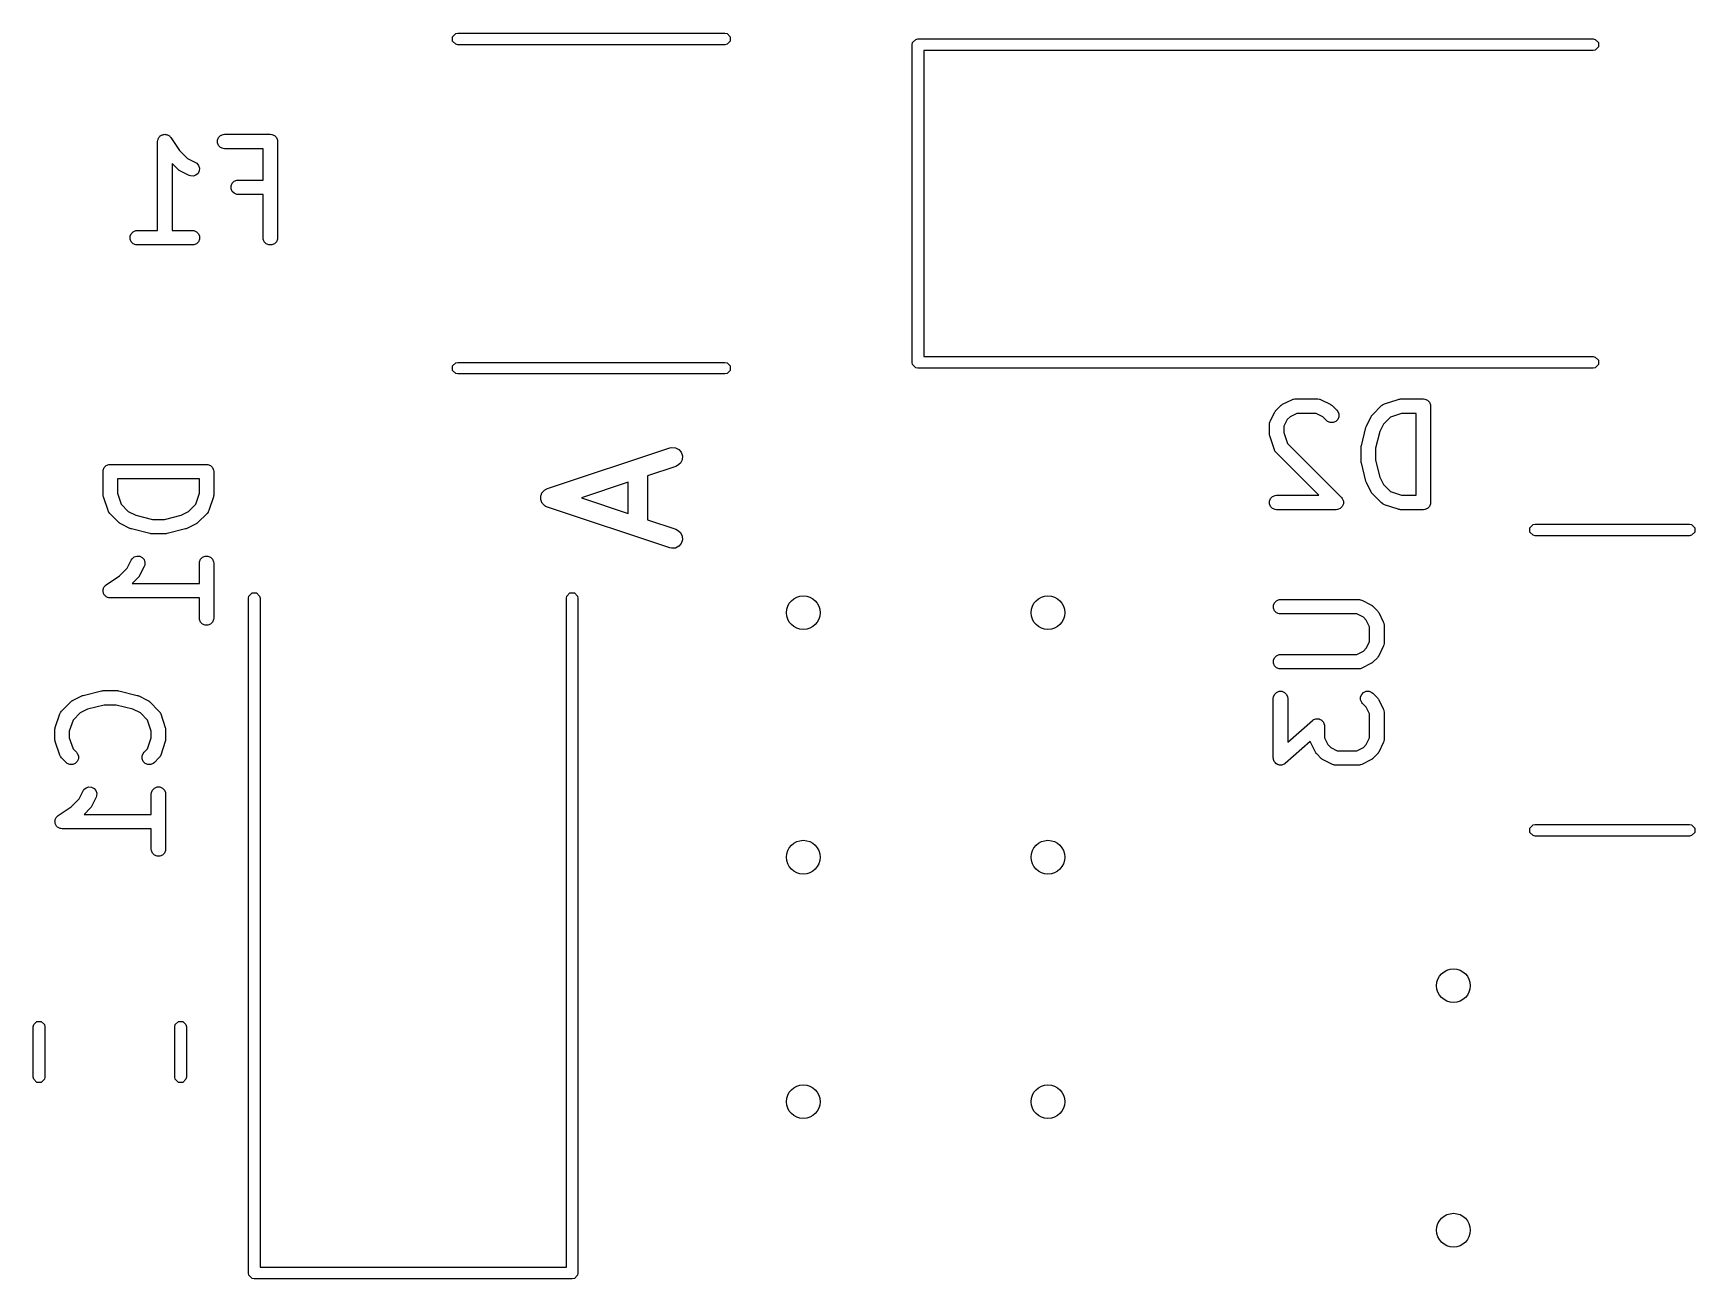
# Model space of a CAD drawing. Extents: x 0.03 to 1.98, y 0.07 to 3.6.
# Drawn here: x 0.447 to 1.126, y 3.069 to 3.578 of the extents above; entities that cross this region are included whole.
import ezdxf

# ---------------------------------------------------------------- set-up
doc = ezdxf.new("R2010")
doc.units = 0
doc.header["$MEASUREMENT"] = 0
doc.layers.add('BLACK', color=7, linetype='CONTINUOUS')

msp = doc.modelspace()

# ---------------------------------------------------------------- linework, layer by layer
at = {"layer": 'BLACK', "linetype": 'CONTINUOUS'}
for p, q in [((0.61844, 3.57689), (0.61972, 3.57817)), ((0.61844, 3.57508), (0.61844, 3.57689)), ((0.61972, 3.5738), (0.61844, 3.57508)), ((0.61972, 3.57817), (0.62062, 3.57835)), ((0.62062, 3.57362), (0.61972, 3.5738)), ((0.62062, 3.57835), (0.72977, 3.57835)), ((0.72977, 3.57362), (0.62062, 3.57362)), ((0.72977, 3.57835), (0.73068, 3.57817)), ((0.73068, 3.5738), (0.72977, 3.57362)), ((0.73068, 3.57817), (0.73196, 3.57689)), ((0.73196, 3.57508), (0.73068, 3.5738)), ((0.73196, 3.57689), (0.73196, 3.57508)), ((0.8063, 3.57362), (0.80648, 3.57453)), ((0.8063, 3.4437), (0.8063, 3.57362)), ((0.80648, 3.57453), (0.80776, 3.5758)), ((0.80776, 3.5758), (0.80866, 3.57598)), ((0.80866, 3.57598), (1.08465, 3.57598)), ((1.08465, 3.57598), (1.08555, 3.5758)), ((1.08555, 3.5758), (1.08683, 3.57453)), ((1.08683, 3.57272), (1.08555, 3.57144)), ((1.08683, 3.57453), (1.08683, 3.57272)), ((1.08465, 3.57126), (0.81102, 3.57126)), ((0.81102, 3.57126), (0.81102, 3.44606)), ((1.08555, 3.57144), (1.08465, 3.57126)), ((0.49789, 3.53407), (0.49795, 3.53464)), ((0.49789, 3.53406), (0.49789, 3.53407)), ((0.49789, 3.53407), (0.49789, 3.53407)), ((0.49789, 3.49764), (0.49789, 3.53406)), ((0.49789, 3.53406), (0.49789, 3.53406)), ((0.49795, 3.53464), (0.49806, 3.53491)), ((0.49806, 3.53491), (0.49812, 3.5352)), ((0.49812, 3.5352), (0.49828, 3.53544)), ((0.49828, 3.53544), (0.49839, 3.5357)), ((0.49839, 3.5357), (0.4986, 3.53591)), ((0.4986, 3.53591), (0.49876, 3.53615)), ((0.49876, 3.53615), (0.499, 3.53631)), ((0.499, 3.53631), (0.4992, 3.53652)), ((0.4992, 3.53652), (0.49947, 3.53663)), ((0.49947, 3.53663), (0.49972, 3.53679)), ((0.49972, 3.53679), (0.5, 3.53685)), ((0.5, 3.53685), (0.50027, 3.53696)), ((0.50027, 3.53696), (0.50056, 3.53696)), ((0.50056, 3.53696), (0.50085, 3.53701)), ((0.50085, 3.53701), (0.50113, 3.53696)), ((0.50113, 3.53696), (0.50142, 3.53696)), ((0.50142, 3.53696), (0.50169, 3.53685)), ((0.50169, 3.53685), (0.50198, 3.53679)), ((0.50198, 3.53679), (0.50222, 3.53663)), ((0.50222, 3.53663), (0.50248, 3.53652)), ((0.50248, 3.53652), (0.50269, 3.53631)), ((0.50269, 3.53631), (0.50293, 3.53615)), ((0.50293, 3.53615), (0.5033, 3.5357)), ((0.5033, 3.5357), (0.5033, 3.5357)), ((0.5033, 3.5357), (0.5033, 3.5357)), ((0.5033, 3.5357), (0.5033, 3.5357)), ((0.5033, 3.5357), (0.50689, 3.53032)), ((0.52232, 3.53464), (0.52276, 3.5357)), ((0.52232, 3.53349), (0.52232, 3.53464)), ((0.52276, 3.53242), (0.52232, 3.53349)), ((0.52276, 3.5357), (0.52358, 3.53652)), ((0.52358, 3.53161), (0.52276, 3.53242)), ((0.52358, 3.53652), (0.52464, 3.53696)), ((0.52464, 3.53117), (0.52358, 3.53161)), ((0.52464, 3.53696), (0.52522, 3.53701)), ((0.52522, 3.53701), (0.54396, 3.53701)), ((0.54396, 3.53701), (0.54454, 3.53696)), ((0.54454, 3.53696), (0.5456, 3.53652)), ((0.5456, 3.53652), (0.54642, 3.5357)), ((0.54642, 3.5357), (0.54686, 3.53464)), ((0.54686, 3.53464), (0.54692, 3.53406)), ((0.54692, 3.53406), (0.54692, 3.49469)), ((0.50625, 3.5226), (0.5038, 3.52506)), ((0.5038, 3.52506), (0.5038, 3.49764)), ((0.50689, 3.53032), (0.51009, 3.52712)), ((0.51009, 3.52712), (0.51341, 3.52545)), ((0.51341, 3.52545), (0.5139, 3.52515)), ((0.5139, 3.52515), (0.51466, 3.52428)), ((0.52522, 3.53111), (0.52464, 3.53117)), ((0.54101, 3.53111), (0.52522, 3.53111)), ((0.54101, 3.51827), (0.54101, 3.53111)), ((0.50648, 3.52241), (0.50625, 3.5226)), ((0.50653, 3.52236), (0.50648, 3.52241)), ((0.50662, 3.5223), (0.50653, 3.52236)), ((0.5067, 3.52223), (0.50662, 3.5223)), ((0.50677, 3.5222), (0.5067, 3.52223)), ((0.50702, 3.52205), (0.50677, 3.5222)), ((0.51077, 3.52017), (0.50702, 3.52205)), ((0.51131, 3.51997), (0.51077, 3.52017)), ((0.51246, 3.51988), (0.51131, 3.51997)), ((0.51355, 3.52025), (0.51246, 3.51988)), ((0.51442, 3.521), (0.51355, 3.52025)), ((0.51494, 3.52203), (0.51442, 3.521)), ((0.51466, 3.52428), (0.51502, 3.52318)), ((0.51502, 3.52318), (0.51494, 3.52203)), ((0.5292, 3.51777), (0.53026, 3.51821)), ((0.53026, 3.51821), (0.53084, 3.51827)), ((0.53084, 3.51827), (0.54101, 3.51827)), ((0.52794, 3.51589), (0.52838, 3.51696)), ((0.52794, 3.51474), (0.52794, 3.51589)), ((0.52838, 3.51367), (0.52794, 3.51474)), ((0.52838, 3.51696), (0.5292, 3.51777)), ((0.5292, 3.51286), (0.52838, 3.51367)), ((0.53026, 3.51242), (0.5292, 3.51286)), ((0.53084, 3.51236), (0.53026, 3.51242)), ((0.54101, 3.51236), (0.53084, 3.51236)), ((0.54101, 3.49469), (0.54101, 3.51236)), ((0.48902, 3.49759), (0.4896, 3.49764)), ((0.4896, 3.49764), (0.49789, 3.49764)), ((0.5038, 3.49764), (0.51209, 3.49764)), ((0.51209, 3.49764), (0.51267, 3.49759)), ((0.4867, 3.49527), (0.48714, 3.49633)), ((0.4867, 3.49412), (0.4867, 3.49527)), ((0.48714, 3.49305), (0.4867, 3.49412)), ((0.48714, 3.49633), (0.48795, 3.49715)), ((0.48795, 3.49224), (0.48714, 3.49305)), ((0.48795, 3.49715), (0.48902, 3.49759)), ((0.48902, 3.4918), (0.48795, 3.49224)), ((0.4896, 3.49174), (0.48902, 3.4918)), ((0.51209, 3.49174), (0.4896, 3.49174)), ((0.51267, 3.4918), (0.51209, 3.49174)), ((0.51267, 3.49759), (0.51373, 3.49715)), ((0.51373, 3.49224), (0.51267, 3.4918)), ((0.51373, 3.49715), (0.51455, 3.49633)), ((0.51455, 3.49305), (0.51373, 3.49224)), ((0.51455, 3.49633), (0.51499, 3.49527)), ((0.51499, 3.49412), (0.51455, 3.49305)), ((0.51499, 3.49527), (0.51499, 3.49412)), ((0.54107, 3.49412), (0.54101, 3.49469)), ((0.54151, 3.49305), (0.54107, 3.49412)), ((0.54232, 3.49224), (0.54151, 3.49305)), ((0.54339, 3.4918), (0.54232, 3.49224)), ((0.54454, 3.4918), (0.54339, 3.4918)), ((0.5456, 3.49224), (0.54454, 3.4918)), ((0.54642, 3.49305), (0.5456, 3.49224)), ((0.54686, 3.49412), (0.54642, 3.49305)), ((0.54692, 3.49469), (0.54686, 3.49412)), ((0.61844, 3.44224), (0.61972, 3.44352)), ((0.61972, 3.44352), (0.62062, 3.4437)), ((0.62062, 3.4437), (0.72977, 3.4437)), ((0.72977, 3.4437), (0.73068, 3.44352)), ((0.73068, 3.44352), (0.73196, 3.44224)), ((0.80648, 3.4428), (0.8063, 3.4437)), ((0.81102, 3.44606), (1.08465, 3.44606)), ((1.08465, 3.44606), (1.08555, 3.44588)), ((1.08555, 3.44588), (1.08683, 3.4446)), ((1.08683, 3.4446), (1.08683, 3.4428)), ((0.61844, 3.44043), (0.61844, 3.44224)), ((0.61972, 3.43916), (0.61844, 3.44043)), ((0.62062, 3.43898), (0.61972, 3.43916)), ((0.72977, 3.43898), (0.62062, 3.43898)), ((0.73068, 3.43916), (0.72977, 3.43898)), ((0.73196, 3.44043), (0.73068, 3.43916)), ((0.73196, 3.44224), (0.73196, 3.44043)), ((0.80776, 3.44152), (0.80648, 3.4428)), ((0.80866, 3.44134), (0.80776, 3.44152)), ((1.08465, 3.44134), (0.80866, 3.44134)), ((1.08555, 3.44152), (1.08465, 3.44134)), ((1.08683, 3.4428), (1.08555, 3.44152)), ((0.95265, 3.41962), (0.95452, 3.42337)), ((0.95452, 3.42337), (0.95468, 3.42361)), ((0.95468, 3.42361), (0.95471, 3.42369)), ((0.95471, 3.42369), (0.95477, 3.42377)), ((0.95477, 3.42377), (0.95483, 3.42386)), ((0.95483, 3.42386), (0.95489, 3.42391)), ((0.95489, 3.42391), (0.95507, 3.42413)), ((0.95507, 3.42413), (0.95695, 3.42601)), ((0.95695, 3.42601), (0.95717, 3.42619)), ((0.95717, 3.42619), (0.95723, 3.42625)), ((0.95723, 3.42625), (0.95731, 3.42631)), ((0.95731, 3.42631), (0.9574, 3.42637)), ((0.9574, 3.42637), (0.95747, 3.4264)), ((0.95747, 3.4264), (0.95772, 3.42656)), ((0.95772, 3.42656), (0.96147, 3.42844)), ((0.96147, 3.42844), (0.96201, 3.42864)), ((0.96201, 3.42864), (0.96211, 3.42865)), ((0.96211, 3.42865), (0.96221, 3.42869)), ((0.96221, 3.42869), (0.96279, 3.42875)), ((0.96279, 3.42875), (0.97216, 3.42875)), ((0.97216, 3.42875), (0.97274, 3.42869)), ((0.97274, 3.42869), (0.97283, 3.42865)), ((0.97283, 3.42865), (0.97294, 3.42864)), ((0.97294, 3.42864), (0.97348, 3.42844)), ((0.97348, 3.42844), (0.97723, 3.42656)), ((0.97723, 3.42656), (0.97748, 3.4264)), ((0.97748, 3.4264), (0.97755, 3.42637)), ((0.97755, 3.42637), (0.97763, 3.42631)), ((0.97763, 3.42631), (0.97772, 3.42625)), ((0.97772, 3.42625), (0.97777, 3.42619)), ((0.97777, 3.42619), (0.978, 3.42601)), ((0.978, 3.42601), (0.97987, 3.42413)), ((0.97987, 3.42413), (0.98024, 3.42369)), ((0.98024, 3.42369), (0.98068, 3.42262)), ((0.99444, 3.42226), (0.99819, 3.42601)), ((0.99819, 3.42601), (0.99864, 3.42637)), ((0.99864, 3.42637), (0.99874, 3.42642)), ((0.99874, 3.42642), (0.99882, 3.42649)), ((0.99882, 3.42649), (0.99935, 3.42672)), ((0.99935, 3.42672), (1.00497, 3.4286)), ((1.00497, 3.4286), (1.00526, 3.42866)), ((1.00526, 3.42866), (1.00533, 3.42869)), ((1.00533, 3.42869), (1.00543, 3.4287)), ((1.00543, 3.4287), (1.00554, 3.42872)), ((1.00554, 3.42872), (1.00561, 3.42872)), ((1.00561, 3.42872), (1.00591, 3.42875)), ((1.00591, 3.42875), (1.01528, 3.42875)), ((1.01528, 3.42875), (1.01586, 3.42869)), ((1.01586, 3.42869), (1.01692, 3.42825)), ((1.01692, 3.42825), (1.01773, 3.42744)), ((1.01773, 3.42744), (1.01818, 3.42637)), ((1.01818, 3.42637), (1.01823, 3.42579)), ((1.01823, 3.42579), (1.01823, 3.38642)), ((0.95233, 3.4183), (0.95239, 3.41887)), ((0.95233, 3.41455), (0.95233, 3.4183)), ((0.95239, 3.41887), (0.95243, 3.41897)), ((0.95243, 3.41897), (0.95244, 3.41908)), ((0.95244, 3.41908), (0.95265, 3.41962)), ((0.95959, 3.4203), (0.95824, 3.4176)), ((0.95824, 3.4176), (0.95824, 3.41503)), ((0.96079, 3.42149), (0.95959, 3.4203)), ((0.96348, 3.42284), (0.96079, 3.42149)), ((0.97146, 3.42284), (0.96348, 3.42284)), ((0.97416, 3.42149), (0.97146, 3.42284)), ((0.9757, 3.41996), (0.97416, 3.42149)), ((0.97614, 3.41959), (0.9757, 3.41996)), ((0.97721, 3.41915), (0.97614, 3.41959)), ((0.97836, 3.41915), (0.97721, 3.41915)), ((0.97942, 3.41959), (0.97836, 3.41915)), ((0.98024, 3.4204), (0.97942, 3.41959)), ((0.98068, 3.42147), (0.98024, 3.4204)), ((0.98068, 3.42262), (0.98068, 3.42147)), ((0.98992, 3.40964), (0.99179, 3.41714)), ((0.99179, 3.41714), (0.99181, 3.41718)), ((0.99181, 3.4172), (0.9919, 3.41744)), ((0.99181, 3.41718), (0.99181, 3.4172)), ((0.9919, 3.41744), (0.99199, 3.41768)), ((0.99199, 3.41768), (0.992, 3.4177)), ((0.992, 3.4177), (0.99202, 3.41774)), ((0.99202, 3.41774), (0.99389, 3.42149)), ((0.99389, 3.42149), (0.99405, 3.42174)), ((0.99405, 3.42174), (0.99408, 3.42181)), ((0.99408, 3.42181), (0.99414, 3.42189)), ((0.99414, 3.42189), (0.9942, 3.42198)), ((0.9942, 3.42198), (0.99426, 3.42203)), ((0.99426, 3.42203), (0.99444, 3.42226)), ((0.99896, 3.41842), (0.99744, 3.41539)), ((1.00188, 3.42134), (0.99896, 3.41842)), ((1.00638, 3.42284), (1.00188, 3.42134)), ((1.01233, 3.42284), (1.00638, 3.42284)), ((1.01233, 3.38938), (1.01233, 3.42284)), ((0.95236, 3.41425), (0.95233, 3.41455)), ((0.95236, 3.41418), (0.95236, 3.41425)), ((0.95238, 3.41407), (0.95236, 3.41418)), ((0.95239, 3.41397), (0.95238, 3.41407)), ((0.95242, 3.4139), (0.95239, 3.41397)), ((0.95249, 3.41361), (0.95242, 3.4139)), ((0.95436, 3.40799), (0.95249, 3.41361)), ((0.95824, 3.41503), (0.95974, 3.41052)), ((0.95974, 3.41052), (0.98175, 3.38851)), ((0.98986, 3.40928), (0.98989, 3.4095)), ((0.98989, 3.4095), (0.9899, 3.40954)), ((0.9899, 3.40954), (0.98992, 3.40964)), ((0.99744, 3.41539), (0.99573, 3.40856)), ((0.6572, 3.3921), (0.7072, 3.40877)), ((0.7072, 3.40877), (0.70796, 3.40894)), ((0.70796, 3.40894), (0.70952, 3.40883)), ((0.70952, 3.40883), (0.71092, 3.40813)), ((0.71092, 3.40813), (0.71194, 3.40696)), ((0.71232, 3.40392), (0.71162, 3.40252)), ((0.71194, 3.40696), (0.71243, 3.40548)), ((0.71243, 3.40548), (0.71232, 3.40392)), ((0.9546, 3.40746), (0.95436, 3.40799)), ((0.95467, 3.40738), (0.9546, 3.40746)), ((0.95471, 3.40728), (0.95467, 3.40738)), ((0.95507, 3.40683), (0.95471, 3.40728)), ((0.97253, 3.38938), (0.95507, 3.40683)), ((0.98983, 3.40907), (0.98986, 3.40928)), ((0.98984, 3.40902), (0.98983, 3.40907)), ((0.98983, 3.40892), (0.98984, 3.40902)), ((0.98983, 3.4033), (0.98983, 3.40892)), ((0.98984, 3.4032), (0.98983, 3.4033)), ((0.98983, 3.40315), (0.98984, 3.4032)), ((0.98986, 3.40294), (0.98983, 3.40315)), ((0.98989, 3.40272), (0.98986, 3.40294)), ((0.9899, 3.40268), (0.98989, 3.40272)), ((0.98992, 3.40258), (0.9899, 3.40268)), ((0.99179, 3.39508), (0.98992, 3.40258)), ((0.99573, 3.40856), (0.99573, 3.40366)), ((0.99573, 3.40366), (0.99744, 3.39683)), ((0.47558, 3.39906), (0.47564, 3.39963)), ((0.47558, 3.38969), (0.47558, 3.39906)), ((0.47564, 3.39963), (0.47608, 3.4007)), ((0.47608, 3.4007), (0.4769, 3.40151)), ((0.4769, 3.40151), (0.47796, 3.40195)), ((0.47796, 3.40195), (0.47854, 3.40201)), ((0.47854, 3.40201), (0.51791, 3.40201)), ((0.51495, 3.39611), (0.48149, 3.39611)), ((0.48149, 3.39611), (0.48149, 3.39016)), ((0.51495, 3.39016), (0.51495, 3.39611)), ((0.51791, 3.40201), (0.51848, 3.40195)), ((0.51848, 3.40195), (0.51955, 3.40151)), ((0.51955, 3.40151), (0.52036, 3.4007)), ((0.52036, 3.4007), (0.5208, 3.39963)), ((0.5208, 3.39963), (0.52086, 3.39906)), ((0.52086, 3.39906), (0.52086, 3.38969)), ((0.70973, 3.40118), (0.69818, 3.39733)), ((0.69818, 3.39733), (0.69818, 3.37929)), ((0.71045, 3.4015), (0.70973, 3.40118)), ((0.71162, 3.40252), (0.71045, 3.4015)), ((0.99744, 3.39683), (0.99896, 3.3938)), ((0.47561, 3.38939), (0.47558, 3.38969)), ((0.47561, 3.38932), (0.47561, 3.38939)), ((0.47563, 3.38921), (0.47561, 3.38932)), ((0.47564, 3.38911), (0.47563, 3.38921)), ((0.47567, 3.38904), (0.47564, 3.38911)), ((0.47573, 3.38875), (0.47567, 3.38904)), ((0.48149, 3.39016), (0.48299, 3.38566)), ((0.51345, 3.38566), (0.51495, 3.39016)), ((0.52077, 3.38904), (0.52071, 3.38875)), ((0.5208, 3.38911), (0.52077, 3.38904)), ((0.52081, 3.38921), (0.5208, 3.38911)), ((0.52084, 3.38932), (0.52081, 3.38921)), ((0.52086, 3.38969), (0.52083, 3.38939)), ((0.52083, 3.38939), (0.52084, 3.38932)), ((0.6545, 3.38881), (0.65459, 3.38908)), ((0.65459, 3.38908), (0.65461, 3.38936)), ((0.65461, 3.38936), (0.65483, 3.38981)), ((0.65483, 3.38981), (0.65499, 3.39029)), ((0.65499, 3.39029), (0.65518, 3.39051)), ((0.65518, 3.39051), (0.6553, 3.39076)), ((0.6553, 3.39076), (0.65568, 3.39109)), ((0.65568, 3.39109), (0.65601, 3.39147)), ((0.65601, 3.39147), (0.65627, 3.3916)), ((0.65627, 3.3916), (0.65648, 3.39178)), ((0.65648, 3.39178), (0.6572, 3.3921)), ((0.69018, 3.39466), (0.67111, 3.38831)), ((0.69018, 3.38195), (0.69018, 3.39466)), ((0.95365, 3.38888), (0.95471, 3.38932)), ((0.95471, 3.38932), (0.95529, 3.38938)), ((0.95529, 3.38938), (0.97253, 3.38938)), ((0.99181, 3.39504), (0.99179, 3.39508)), ((0.99181, 3.39502), (0.99181, 3.39504)), ((0.9919, 3.39478), (0.99181, 3.39502)), ((0.99199, 3.39454), (0.9919, 3.39478)), ((0.992, 3.39452), (0.99199, 3.39454)), ((0.99202, 3.39448), (0.992, 3.39452)), ((0.99389, 3.39073), (0.99202, 3.39448)), ((0.99405, 3.39048), (0.99389, 3.39073)), ((0.99408, 3.39041), (0.99405, 3.39048)), ((0.99414, 3.39033), (0.99408, 3.39041)), ((0.9942, 3.39024), (0.99414, 3.39033)), ((0.99426, 3.39019), (0.9942, 3.39024)), ((0.99444, 3.38996), (0.99426, 3.39019)), ((0.99819, 3.38621), (0.99444, 3.38996)), ((0.99896, 3.3938), (1.00188, 3.39088)), ((1.00188, 3.39088), (1.00638, 3.38938)), ((1.00638, 3.38938), (1.01233, 3.38938)), ((0.47761, 3.38313), (0.47573, 3.38875)), ((0.47785, 3.3826), (0.47761, 3.38313)), ((0.47792, 3.38252), (0.47785, 3.3826)), ((0.47796, 3.38242), (0.47792, 3.38252)), ((0.47832, 3.38197), (0.47796, 3.38242)), ((0.48299, 3.38566), (0.48591, 3.38274)), ((0.48591, 3.38274), (0.48894, 3.38122)), ((0.5075, 3.38122), (0.51053, 3.38274)), ((0.51053, 3.38274), (0.51345, 3.38566)), ((0.51849, 3.38242), (0.51812, 3.38197)), ((0.51853, 3.38252), (0.51849, 3.38242)), ((0.5186, 3.3826), (0.51853, 3.38252)), ((0.51883, 3.38313), (0.5186, 3.3826)), ((0.52071, 3.38875), (0.51883, 3.38313)), ((0.65453, 3.38831), (0.6545, 3.38881)), ((0.6545, 3.38781), (0.65453, 3.38831)), ((0.65459, 3.38754), (0.6545, 3.38781)), ((0.65461, 3.38725), (0.65459, 3.38754)), ((0.65483, 3.3868), (0.65461, 3.38725)), ((0.65499, 3.38633), (0.65483, 3.3868)), ((0.65518, 3.38611), (0.65499, 3.38633)), ((0.6553, 3.38586), (0.65518, 3.38611)), ((0.65568, 3.38553), (0.6553, 3.38586)), ((0.65601, 3.38515), (0.65568, 3.38553)), ((0.65627, 3.38502), (0.65601, 3.38515)), ((0.65648, 3.38483), (0.65627, 3.38502)), ((0.6572, 3.38451), (0.65648, 3.38483)), ((0.7072, 3.36785), (0.6572, 3.38451)), ((0.67111, 3.38831), (0.69018, 3.38195)), ((0.95239, 3.387), (0.95283, 3.38806)), ((0.95239, 3.38585), (0.95239, 3.387)), ((0.95283, 3.38478), (0.95239, 3.38585)), ((0.95283, 3.38806), (0.95365, 3.38888)), ((0.95365, 3.38397), (0.95283, 3.38478)), ((0.95471, 3.38353), (0.95365, 3.38397)), ((0.95529, 3.38347), (0.95471, 3.38353)), ((0.97966, 3.38347), (0.95529, 3.38347)), ((0.98023, 3.38353), (0.97966, 3.38347)), ((0.98055, 3.38366), (0.98023, 3.38353)), ((0.9813, 3.38397), (0.98055, 3.38366)), ((0.98211, 3.38478), (0.9813, 3.38397)), ((0.98175, 3.38851), (0.98211, 3.38806)), ((0.98211, 3.38806), (0.98255, 3.387)), ((0.98255, 3.38585), (0.98211, 3.38478)), ((0.98255, 3.387), (0.98255, 3.38585)), ((0.99864, 3.38584), (0.99819, 3.38621)), ((0.99874, 3.3858), (0.99864, 3.38584)), ((0.99882, 3.38573), (0.99874, 3.3858)), ((0.99935, 3.3855), (0.99882, 3.38573)), ((1.00497, 3.38362), (0.99935, 3.3855)), ((1.00526, 3.38356), (1.00497, 3.38362)), ((1.00533, 3.38353), (1.00526, 3.38356)), ((1.00543, 3.38352), (1.00533, 3.38353)), ((1.00554, 3.38349), (1.00543, 3.38352)), ((1.00561, 3.3835), (1.00554, 3.38349)), ((1.00591, 3.38347), (1.00561, 3.3835)), ((1.01528, 3.38347), (1.00591, 3.38347)), ((1.01586, 3.38353), (1.01528, 3.38347)), ((1.01692, 3.38397), (1.01586, 3.38353)), ((1.01773, 3.38478), (1.01692, 3.38397)), ((1.01818, 3.38585), (1.01773, 3.38478)), ((1.01823, 3.38642), (1.01818, 3.38585)), ((0.48207, 3.37822), (0.47832, 3.38197)), ((0.4823, 3.37804), (0.48207, 3.37822)), ((0.48235, 3.37798), (0.4823, 3.37804)), ((0.48244, 3.37792), (0.48235, 3.37798)), ((0.48252, 3.37786), (0.48244, 3.37792)), ((0.48259, 3.37783), (0.48252, 3.37786)), ((0.48284, 3.37767), (0.48259, 3.37783)), ((0.48659, 3.3758), (0.48284, 3.37767)), ((0.48663, 3.37578), (0.48659, 3.3758)), ((0.48665, 3.37577), (0.48663, 3.37578)), ((0.48689, 3.37568), (0.48665, 3.37577)), ((0.48713, 3.37559), (0.48689, 3.37568)), ((0.48715, 3.37559), (0.48713, 3.37559)), ((0.48719, 3.37557), (0.48715, 3.37559)), ((0.49469, 3.3737), (0.48719, 3.37557)), ((0.48894, 3.38122), (0.49577, 3.37951)), ((0.49577, 3.37951), (0.50067, 3.37951)), ((0.50067, 3.37951), (0.5075, 3.38122)), ((0.50925, 3.37557), (0.50175, 3.3737)), ((0.50929, 3.37559), (0.50925, 3.37557)), ((0.50931, 3.37559), (0.50929, 3.37559)), ((0.50955, 3.37568), (0.50931, 3.37559)), ((0.50979, 3.37577), (0.50955, 3.37568)), ((0.50981, 3.37578), (0.50979, 3.37577)), ((0.50985, 3.3758), (0.50981, 3.37578)), ((0.5136, 3.37767), (0.50985, 3.3758)), ((0.51385, 3.37783), (0.5136, 3.37767)), ((0.51392, 3.37786), (0.51385, 3.37783)), ((0.514, 3.37792), (0.51392, 3.37786)), ((0.51409, 3.37798), (0.514, 3.37792)), ((0.51414, 3.37804), (0.51409, 3.37798)), ((0.51437, 3.37822), (0.51414, 3.37804)), ((0.51812, 3.38197), (0.51437, 3.37822)), ((0.69818, 3.37929), (0.70973, 3.37544)), ((0.70973, 3.37544), (0.71045, 3.37512)), ((1.05884, 3.3761), (1.06012, 3.37738)), ((1.05884, 3.37429), (1.05884, 3.3761)), ((1.06012, 3.37738), (1.06102, 3.37756)), ((1.06102, 3.37756), (1.09252, 3.37756)), ((1.09252, 3.37756), (1.12402, 3.37756)), ((1.12402, 3.37756), (1.12492, 3.37738)), ((1.12492, 3.37738), (1.1262, 3.3761)), ((1.1262, 3.3761), (1.1262, 3.37429)), ((0.49479, 3.37368), (0.49469, 3.3737)), ((0.49483, 3.37367), (0.49479, 3.37368)), ((0.49505, 3.37364), (0.49483, 3.37367)), ((0.49527, 3.37361), (0.49505, 3.37364)), ((0.49531, 3.37362), (0.49527, 3.37361)), ((0.49541, 3.37361), (0.49531, 3.37362)), ((0.50103, 3.37361), (0.49541, 3.37361)), ((0.50113, 3.37362), (0.50103, 3.37361)), ((0.50118, 3.37361), (0.50113, 3.37362)), ((0.50139, 3.37364), (0.50118, 3.37361)), ((0.50161, 3.37367), (0.50139, 3.37364)), ((0.50165, 3.37368), (0.50161, 3.37367)), ((0.50175, 3.3737), (0.50165, 3.37368)), ((0.71045, 3.37512), (0.71162, 3.37409)), ((0.71194, 3.36966), (0.71092, 3.36848)), ((0.71162, 3.37409), (0.71232, 3.3727)), ((0.71243, 3.37114), (0.71194, 3.36966)), ((0.71232, 3.3727), (0.71243, 3.37114)), ((1.06012, 3.37301), (1.05884, 3.37429)), ((1.06102, 3.37283), (1.06012, 3.37301)), ((1.09252, 3.37283), (1.06102, 3.37283)), ((1.12402, 3.37283), (1.09252, 3.37283)), ((1.12492, 3.37301), (1.12402, 3.37283)), ((1.1262, 3.37429), (1.12492, 3.37301)), ((0.48548, 3.35956), (0.48714, 3.36288)), ((0.48714, 3.36288), (0.48745, 3.36337)), ((0.48745, 3.36337), (0.48832, 3.36413)), ((0.48832, 3.36413), (0.48942, 3.36449)), ((0.48942, 3.36449), (0.49056, 3.36441)), ((0.49056, 3.36441), (0.4916, 3.3639)), ((0.4916, 3.3639), (0.49235, 3.36303)), ((0.49235, 3.36303), (0.49271, 3.36193)), ((0.49271, 3.36193), (0.49263, 3.36078)), ((0.51495, 3.36156), (0.51501, 3.36214)), ((0.51501, 3.36214), (0.51545, 3.3632)), ((0.51545, 3.3632), (0.51627, 3.36402)), ((0.51627, 3.36402), (0.51733, 3.36446)), ((0.51733, 3.36446), (0.51848, 3.36446)), ((0.51848, 3.36446), (0.51955, 3.36402)), ((0.51955, 3.36402), (0.52036, 3.3632)), ((0.52036, 3.3632), (0.5208, 3.36214)), ((0.5208, 3.36214), (0.52086, 3.36156)), ((0.70796, 3.36767), (0.7072, 3.36785)), ((0.70952, 3.36778), (0.70796, 3.36767)), ((0.71092, 3.36848), (0.70952, 3.36778)), ((0.4769, 3.35277), (0.48228, 3.35636)), ((0.48228, 3.35636), (0.48548, 3.35956)), ((0.49, 3.35573), (0.48754, 3.35327)), ((0.49018, 3.35595), (0.49, 3.35573)), ((0.49024, 3.356), (0.49018, 3.35595)), ((0.4903, 3.35609), (0.49024, 3.356)), ((0.49037, 3.35617), (0.4903, 3.35609)), ((0.4904, 3.35625), (0.49037, 3.35617)), ((0.49055, 3.35649), (0.4904, 3.35625)), ((0.49243, 3.36024), (0.49055, 3.35649)), ((0.49263, 3.36078), (0.49243, 3.36024)), ((0.51495, 3.35327), (0.51495, 3.36156)), ((0.52086, 3.36156), (0.52086, 3.33907)), ((0.47558, 3.35032), (0.47564, 3.3506)), ((0.47564, 3.35003), (0.47558, 3.35032)), ((0.47564, 3.35089), (0.47575, 3.35116)), ((0.47564, 3.3506), (0.47564, 3.35089)), ((0.47564, 3.34974), (0.47564, 3.35003)), ((0.47575, 3.34947), (0.47564, 3.34974)), ((0.47575, 3.35116), (0.47581, 3.35145)), ((0.47581, 3.34919), (0.47575, 3.34947)), ((0.47581, 3.35145), (0.47597, 3.35169)), ((0.47597, 3.34894), (0.47581, 3.34919)), ((0.47597, 3.35169), (0.47608, 3.35196)), ((0.47608, 3.34867), (0.47597, 3.34894)), ((0.47608, 3.35196), (0.47629, 3.35216)), ((0.47629, 3.34847), (0.47608, 3.34867)), ((0.47629, 3.35216), (0.47645, 3.35241)), ((0.47645, 3.34823), (0.47629, 3.34847)), ((0.47645, 3.35241), (0.47689, 3.35277)), ((0.47669, 3.34807), (0.47645, 3.34823)), ((0.47689, 3.35277), (0.4769, 3.35277)), ((0.4769, 3.35277), (0.4769, 3.35277)), ((0.4769, 3.35277), (0.4769, 3.35277)), ((0.48754, 3.35327), (0.51495, 3.35327)), ((0.53522, 3.34815), (0.5365, 3.34943)), ((0.5365, 3.34943), (0.53831, 3.34943)), ((0.53831, 3.34943), (0.53958, 3.34815)), ((0.66514, 3.34815), (0.66642, 3.34943)), ((0.66642, 3.34943), (0.66823, 3.34943)), ((0.66823, 3.34943), (0.66951, 3.34815)), ((0.4769, 3.34786), (0.47669, 3.34807)), ((0.47716, 3.34775), (0.4769, 3.34786)), ((0.4774, 3.34759), (0.47716, 3.34775)), ((0.47769, 3.34753), (0.4774, 3.34759)), ((0.47796, 3.34742), (0.47769, 3.34753)), ((0.47853, 3.34736), (0.47796, 3.34742)), ((0.47854, 3.34736), (0.47853, 3.34736)), ((0.47853, 3.34736), (0.47853, 3.34736)), ((0.47853, 3.34736), (0.47853, 3.34736)), ((0.51495, 3.34736), (0.47854, 3.34736)), ((0.51495, 3.33907), (0.51495, 3.34736)), ((0.53504, 3.34724), (0.53522, 3.34815)), ((0.53504, 3.07126), (0.53504, 3.34724)), ((0.53958, 3.34815), (0.53976, 3.34724)), ((0.53976, 3.34724), (0.53976, 3.07362)), ((0.66496, 3.34724), (0.66514, 3.34815)), ((0.66496, 3.07362), (0.66496, 3.34724)), ((0.66951, 3.34815), (0.66969, 3.34724)), ((0.66969, 3.34724), (0.66969, 3.07126)), ((0.95399, 3.34435), (0.95443, 3.34542)), ((0.95399, 3.3432), (0.95399, 3.34435)), ((0.95443, 3.34214), (0.95399, 3.3432)), ((0.95443, 3.34542), (0.95524, 3.34623)), ((0.95524, 3.34132), (0.95443, 3.34214)), ((0.95524, 3.34623), (0.95631, 3.34667)), ((0.95631, 3.34667), (0.95688, 3.34673)), ((0.95688, 3.34673), (0.98875, 3.34673)), ((0.98875, 3.34673), (0.98933, 3.34667)), ((0.98933, 3.34667), (0.98943, 3.34663)), ((0.98943, 3.34663), (0.98953, 3.34662)), ((0.98953, 3.34662), (0.99007, 3.34642)), ((0.99007, 3.34642), (0.99382, 3.34454)), ((0.99382, 3.34454), (0.99407, 3.34439)), ((0.99407, 3.34439), (0.99414, 3.34436)), ((0.99414, 3.34436), (0.99422, 3.34429)), ((0.99422, 3.34429), (0.99431, 3.34423)), ((0.99431, 3.34423), (0.99436, 3.34417)), ((0.99436, 3.34417), (0.99459, 3.34399)), ((0.99459, 3.34399), (0.99647, 3.34211)), ((0.99647, 3.34211), (0.99665, 3.34189)), ((0.99665, 3.34189), (0.99671, 3.34184)), ((0.99671, 3.34184), (0.99677, 3.34175)), ((0.99677, 3.34175), (0.99683, 3.34167)), ((0.99683, 3.34167), (0.99686, 3.34159)), ((0.99686, 3.34159), (0.99702, 3.34135)), ((0.51501, 3.33849), (0.51495, 3.33907)), ((0.51545, 3.33743), (0.51501, 3.33849)), ((0.51627, 3.33661), (0.51545, 3.33743)), ((0.51733, 3.33617), (0.51627, 3.33661)), ((0.51848, 3.33617), (0.51733, 3.33617)), ((0.51955, 3.33661), (0.51848, 3.33617)), ((0.52036, 3.33743), (0.51955, 3.33661)), ((0.5208, 3.33849), (0.52036, 3.33743)), ((0.52086, 3.33907), (0.5208, 3.33849)), ((0.95631, 3.34088), (0.95524, 3.34132)), ((0.95688, 3.34082), (0.95631, 3.34088)), ((0.98806, 3.34082), (0.95688, 3.34082)), ((0.99075, 3.33947), (0.98806, 3.34082)), ((0.99195, 3.33828), (0.99075, 3.33947)), ((0.9933, 3.33558), (0.99195, 3.33828)), ((0.9933, 3.32947), (0.9933, 3.33558)), ((0.99702, 3.34135), (0.99889, 3.3376)), ((0.99889, 3.3376), (0.9991, 3.33706)), ((0.9991, 3.33706), (0.99911, 3.33695)), ((0.99911, 3.33695), (0.99915, 3.33685)), ((0.99915, 3.33685), (0.99921, 3.33628)), ((0.99921, 3.33628), (0.99921, 3.32878)), ((0.99195, 3.32678), (0.9933, 3.32947)), ((0.9991, 3.328), (0.99889, 3.32746)), ((0.99911, 3.3281), (0.9991, 3.328)), ((0.99915, 3.3282), (0.99911, 3.3281)), ((0.99921, 3.32878), (0.99915, 3.3282)), ((0.95399, 3.32185), (0.95443, 3.32292)), ((0.95399, 3.3207), (0.95399, 3.32185)), ((0.95443, 3.32292), (0.95524, 3.32373)), ((0.95524, 3.32373), (0.95631, 3.32417)), ((0.95631, 3.32417), (0.95688, 3.32423)), ((0.95688, 3.32423), (0.98806, 3.32423)), ((0.98806, 3.32423), (0.99075, 3.32558)), ((0.99075, 3.32558), (0.99195, 3.32678)), ((0.99459, 3.32107), (0.99436, 3.32088)), ((0.99647, 3.32294), (0.99459, 3.32107)), ((0.99665, 3.32317), (0.99647, 3.32294)), ((0.99671, 3.32322), (0.99665, 3.32317)), ((0.99677, 3.32331), (0.99671, 3.32322)), ((0.99683, 3.32339), (0.99677, 3.32331)), ((0.99686, 3.32346), (0.99683, 3.32339)), ((0.99702, 3.32371), (0.99686, 3.32346)), ((0.99889, 3.32746), (0.99702, 3.32371)), ((0.95443, 3.31964), (0.95399, 3.3207)), ((0.95524, 3.31882), (0.95443, 3.31964)), ((0.95631, 3.31838), (0.95524, 3.31882)), ((0.95688, 3.31833), (0.95631, 3.31838)), ((0.98875, 3.31833), (0.95688, 3.31833)), ((0.98933, 3.31838), (0.98875, 3.31833)), ((0.98943, 3.31842), (0.98933, 3.31838)), ((0.98953, 3.31843), (0.98943, 3.31842)), ((0.99007, 3.31864), (0.98953, 3.31843)), ((0.99382, 3.32051), (0.99007, 3.31864)), ((0.99407, 3.32067), (0.99382, 3.32051)), ((0.99414, 3.3207), (0.99407, 3.32067)), ((0.99422, 3.32076), (0.99414, 3.3207)), ((0.99431, 3.32082), (0.99422, 3.32076)), ((0.99436, 3.32088), (0.99431, 3.32082)), ((0.46721, 3.30741), (0.46745, 3.3075)), ((0.46745, 3.3075), (0.46747, 3.3075)), ((0.46747, 3.3075), (0.46751, 3.30751)), ((0.46751, 3.30751), (0.47501, 3.30939)), ((0.47501, 3.30939), (0.47511, 3.3094)), ((0.47511, 3.3094), (0.47515, 3.30942)), ((0.47515, 3.30942), (0.47536, 3.30944)), ((0.47536, 3.30944), (0.47558, 3.30947)), ((0.47558, 3.30947), (0.47562, 3.30947)), ((0.47562, 3.30947), (0.47572, 3.30948)), ((0.47572, 3.30948), (0.48135, 3.30948)), ((0.48135, 3.30948), (0.48145, 3.30947)), ((0.48145, 3.30947), (0.48149, 3.30947)), ((0.48149, 3.30947), (0.48171, 3.30944)), ((0.48171, 3.30944), (0.48192, 3.30942)), ((0.48192, 3.30942), (0.48196, 3.3094)), ((0.48196, 3.3094), (0.48206, 3.30939)), ((0.48206, 3.30939), (0.48956, 3.30751)), ((0.48956, 3.30751), (0.48961, 3.3075)), ((0.48961, 3.3075), (0.48963, 3.3075)), ((0.48963, 3.3075), (0.48987, 3.30741)), ((0.95399, 3.30686), (0.95443, 3.30792)), ((0.95443, 3.30792), (0.95524, 3.30874)), ((0.95524, 3.30874), (0.95631, 3.30918)), ((0.95631, 3.30918), (0.95746, 3.30918)), ((0.95746, 3.30918), (0.95852, 3.30874)), ((0.95852, 3.30874), (0.95934, 3.30792)), ((0.95934, 3.30792), (0.95978, 3.30686)), ((0.98961, 3.30686), (0.99005, 3.30792)), ((0.99005, 3.30792), (0.99086, 3.30874)), ((0.99086, 3.30874), (0.99193, 3.30918)), ((0.99193, 3.30918), (0.99308, 3.30918)), ((0.99308, 3.30918), (0.99414, 3.30874)), ((0.99414, 3.30874), (0.99459, 3.30837)), ((0.99459, 3.30837), (0.99647, 3.30649)), ((0.45827, 3.30067), (0.45864, 3.30111)), ((0.45864, 3.30111), (0.46239, 3.30486)), ((0.46239, 3.30486), (0.46261, 3.30505)), ((0.46261, 3.30505), (0.46267, 3.30511)), ((0.46267, 3.30511), (0.46275, 3.30516)), ((0.46275, 3.30516), (0.46283, 3.30523)), ((0.46283, 3.30523), (0.46291, 3.30526)), ((0.46291, 3.30526), (0.46315, 3.30542)), ((0.46315, 3.30542), (0.4669, 3.30729)), ((0.46926, 3.30186), (0.46622, 3.30035)), ((0.4669, 3.30729), (0.46695, 3.30731)), ((0.46695, 3.30731), (0.46696, 3.30732)), ((0.46696, 3.30732), (0.46721, 3.30741)), ((0.47609, 3.30357), (0.46926, 3.30186)), ((0.48098, 3.30357), (0.47609, 3.30357)), ((0.48782, 3.30186), (0.48098, 3.30357)), ((0.49085, 3.30035), (0.48782, 3.30186)), ((0.48987, 3.30741), (0.49011, 3.30732)), ((0.49011, 3.30732), (0.49013, 3.30731)), ((0.49013, 3.30731), (0.49017, 3.30729)), ((0.49017, 3.30729), (0.49392, 3.30542)), ((0.49392, 3.30542), (0.49417, 3.30526)), ((0.49417, 3.30526), (0.49424, 3.30523)), ((0.49424, 3.30523), (0.49432, 3.30516)), ((0.49432, 3.30516), (0.49441, 3.30511)), ((0.49441, 3.30511), (0.49446, 3.30505)), ((0.49446, 3.30505), (0.49468, 3.30486)), ((0.49468, 3.30486), (0.49843, 3.30111)), ((0.49843, 3.30111), (0.4988, 3.30067)), ((0.95393, 3.30628), (0.95399, 3.30686)), ((0.95393, 3.28191), (0.95393, 3.30628)), ((0.95978, 3.30686), (0.95984, 3.30628)), ((0.95984, 3.30628), (0.95984, 3.28842)), ((0.98961, 3.3057), (0.98961, 3.30686)), ((0.99005, 3.30464), (0.98961, 3.3057)), ((0.99042, 3.30419), (0.99005, 3.30464)), ((0.99195, 3.30266), (0.99042, 3.30419)), ((0.9933, 3.29996), (0.99195, 3.30266)), ((0.99647, 3.30649), (0.99665, 3.30627)), ((0.99665, 3.30627), (0.99671, 3.30622)), ((0.99671, 3.30622), (0.99677, 3.30613)), ((0.99677, 3.30613), (0.99683, 3.30605)), ((0.99683, 3.30605), (0.99686, 3.30597)), ((0.99686, 3.30597), (0.99702, 3.30573)), ((0.99702, 3.30573), (0.99889, 3.30198)), ((0.99889, 3.30198), (0.9991, 3.30144)), ((0.9991, 3.30144), (0.99911, 3.30133)), ((0.99911, 3.30133), (0.99915, 3.30123)), ((0.99915, 3.30123), (0.99921, 3.30066)), ((0.45594, 3.29387), (0.45596, 3.29398)), ((0.45596, 3.29398), (0.45598, 3.29405)), ((0.45598, 3.29405), (0.45605, 3.29433)), ((0.45605, 3.29433), (0.45792, 3.29996)), ((0.45792, 3.29996), (0.45816, 3.30049)), ((0.45816, 3.30049), (0.45823, 3.30057)), ((0.45823, 3.30057), (0.45827, 3.30067)), ((0.46331, 3.29743), (0.4618, 3.29292)), ((0.46622, 3.30035), (0.46331, 3.29743)), ((0.49377, 3.29743), (0.49085, 3.30035)), ((0.49527, 3.29292), (0.49377, 3.29743)), ((0.4988, 3.30067), (0.49884, 3.30057)), ((0.49884, 3.30057), (0.49891, 3.30049)), ((0.49891, 3.30049), (0.49915, 3.29996)), ((0.49915, 3.29996), (0.50102, 3.29433)), ((0.50102, 3.29433), (0.50109, 3.29405)), ((0.50109, 3.29405), (0.50112, 3.29398)), ((0.50112, 3.29398), (0.50113, 3.29387)), ((0.95984, 3.28842), (0.96994, 3.29725)), ((0.96994, 3.29725), (0.97019, 3.29743)), ((0.97019, 3.29743), (0.97024, 3.29749)), ((0.97024, 3.29749), (0.97029, 3.29751)), ((0.97029, 3.29751), (0.97041, 3.29759)), ((0.97041, 3.29759), (0.97086, 3.29774)), ((0.97086, 3.29774), (0.9713, 3.29793)), ((0.9713, 3.29793), (0.9714, 3.29793)), ((0.9714, 3.29793), (0.9715, 3.29796)), ((0.9715, 3.29796), (0.97198, 3.29793)), ((0.97198, 3.29793), (0.97246, 3.29793)), ((0.97246, 3.29793), (0.97255, 3.29789)), ((0.97255, 3.29789), (0.97265, 3.29788)), ((0.97265, 3.29788), (0.97308, 3.29767)), ((0.97308, 3.29767), (0.97352, 3.29749)), ((0.97352, 3.29749), (0.97359, 3.29742)), ((0.97359, 3.29742), (0.97368, 3.29737)), ((0.97368, 3.29737), (0.974, 3.29701)), ((0.974, 3.29701), (0.97434, 3.29667)), ((0.97434, 3.29667), (0.97437, 3.29658)), ((0.97437, 3.29658), (0.97444, 3.29651)), ((0.97444, 3.29651), (0.97459, 3.29605)), ((0.97459, 3.29605), (0.97478, 3.29561)), ((0.97478, 3.29561), (0.97479, 3.29547)), ((0.97479, 3.29547), (0.97481, 3.29541)), ((0.97481, 3.29541), (0.9748, 3.29534)), ((0.9748, 3.29534), (0.97483, 3.29503)), ((0.97483, 3.29503), (0.97483, 3.2901)), ((0.9933, 3.2901), (0.9933, 3.29996)), ((0.99921, 3.30066), (0.99921, 3.28941)), ((0.4559, 3.2934), (0.45593, 3.29369)), ((0.4559, 3.28965), (0.4559, 3.2934)), ((0.45593, 3.28936), (0.4559, 3.28965)), ((0.45592, 3.29377), (0.45594, 3.29387)), ((0.45593, 3.29369), (0.45592, 3.29377)), ((0.45592, 3.28928), (0.45593, 3.28936)), ((0.45594, 3.28918), (0.45592, 3.28928)), ((0.45596, 3.28908), (0.45594, 3.28918)), ((0.45598, 3.289), (0.45596, 3.28908)), ((0.45605, 3.28872), (0.45598, 3.289)), ((0.45792, 3.28309), (0.45605, 3.28872)), ((0.4618, 3.29292), (0.4618, 3.29013)), ((0.4618, 3.29013), (0.46331, 3.28562)), ((0.49377, 3.28562), (0.49527, 3.29013)), ((0.49527, 3.29013), (0.49527, 3.29292)), ((0.50102, 3.28872), (0.49915, 3.28309)), ((0.50109, 3.289), (0.50102, 3.28872)), ((0.50112, 3.28908), (0.50109, 3.289)), ((0.50113, 3.28918), (0.50112, 3.28908)), ((0.50113, 3.29387), (0.50115, 3.29377)), ((0.50115, 3.28928), (0.50113, 3.28918)), ((0.50115, 3.29377), (0.50115, 3.29369)), ((0.50115, 3.29369), (0.50117, 3.2934)), ((0.50117, 3.28965), (0.50115, 3.28936)), ((0.50115, 3.28936), (0.50115, 3.28928)), ((0.50117, 3.2934), (0.50117, 3.28965)), ((0.96904, 3.28862), (0.95883, 3.27969)), ((0.96924, 3.28809), (0.96904, 3.28862)), ((0.97111, 3.28434), (0.96924, 3.28809)), ((0.97483, 3.2901), (0.97618, 3.28741)), ((0.97618, 3.28741), (0.97738, 3.28621)), ((0.99075, 3.28621), (0.99195, 3.28741)), ((0.99195, 3.28741), (0.9933, 3.2901)), ((0.99889, 3.28809), (0.99702, 3.28434)), ((0.9991, 3.28863), (0.99889, 3.28809)), ((0.99911, 3.28873), (0.9991, 3.28863)), ((0.99915, 3.28883), (0.99911, 3.28873)), ((0.99921, 3.28941), (0.99915, 3.28883)), ((0.45816, 3.28256), (0.45792, 3.28309)), ((0.45823, 3.28248), (0.45816, 3.28256)), ((0.45827, 3.28239), (0.45823, 3.28248)), ((0.45864, 3.28194), (0.45827, 3.28239)), ((0.46051, 3.28006), (0.45864, 3.28194)), ((0.46331, 3.28562), (0.46469, 3.28424)), ((0.46506, 3.28051), (0.46424, 3.2797)), ((0.46469, 3.28424), (0.46506, 3.28379)), ((0.46506, 3.28379), (0.4655, 3.28273)), ((0.4655, 3.28158), (0.46506, 3.28051)), ((0.4655, 3.28273), (0.4655, 3.28158)), ((0.49158, 3.28273), (0.49202, 3.28379)), ((0.49158, 3.28158), (0.49158, 3.28273)), ((0.49202, 3.28051), (0.49158, 3.28158)), ((0.49202, 3.28379), (0.49238, 3.28424)), ((0.49283, 3.2797), (0.49202, 3.28051)), ((0.49238, 3.28424), (0.49377, 3.28562)), ((0.49843, 3.28194), (0.49656, 3.28006)), ((0.4988, 3.28239), (0.49843, 3.28194)), ((0.49884, 3.28248), (0.4988, 3.28239)), ((0.49891, 3.28256), (0.49884, 3.28248)), ((0.49915, 3.28309), (0.49891, 3.28256)), ((0.95396, 3.2816), (0.95393, 3.28191)), ((0.95395, 3.28153), (0.95396, 3.2816)), ((0.95397, 3.28147), (0.95395, 3.28153)), ((0.95399, 3.28133), (0.95397, 3.28147)), ((0.95417, 3.28089), (0.95399, 3.28133)), ((0.95432, 3.28044), (0.95417, 3.28089)), ((0.95439, 3.28036), (0.95432, 3.28044)), ((0.95443, 3.28027), (0.95439, 3.28036)), ((0.97127, 3.28409), (0.97111, 3.28434)), ((0.9713, 3.28402), (0.97127, 3.28409)), ((0.97137, 3.28394), (0.9713, 3.28402)), ((0.97142, 3.28385), (0.97137, 3.28394)), ((0.97148, 3.2838), (0.97142, 3.28385)), ((0.97167, 3.28357), (0.97148, 3.2838)), ((0.97354, 3.2817), (0.97167, 3.28357)), ((0.97377, 3.28151), (0.97354, 3.2817)), ((0.97382, 3.28145), (0.97377, 3.28151)), ((0.97391, 3.28139), (0.97382, 3.28145)), ((0.97399, 3.28133), (0.97391, 3.28139)), ((0.97406, 3.2813), (0.97399, 3.28133)), ((0.97431, 3.28114), (0.97406, 3.2813)), ((0.97806, 3.27927), (0.97431, 3.28114)), ((0.97738, 3.28621), (0.98008, 3.28486)), ((0.98008, 3.28486), (0.98806, 3.28486)), ((0.98806, 3.28486), (0.99075, 3.28621)), ((0.99382, 3.28114), (0.99007, 3.27927)), ((0.99407, 3.2813), (0.99382, 3.28114)), ((0.99414, 3.28133), (0.99407, 3.2813)), ((0.99422, 3.28139), (0.99414, 3.28133)), ((0.99431, 3.28145), (0.99422, 3.28139)), ((0.99436, 3.28151), (0.99431, 3.28145)), ((0.99459, 3.2817), (0.99436, 3.28151)), ((0.99647, 3.28357), (0.99459, 3.2817)), ((0.99665, 3.2838), (0.99647, 3.28357)), ((0.99671, 3.28385), (0.99665, 3.2838)), ((0.99677, 3.28394), (0.99671, 3.28385)), ((0.99683, 3.28402), (0.99677, 3.28394)), ((0.99686, 3.28409), (0.99683, 3.28402)), ((0.99702, 3.28434), (0.99686, 3.28409)), ((0.46096, 3.2797), (0.46051, 3.28006)), ((0.46202, 3.27926), (0.46096, 3.2797)), ((0.46318, 3.27926), (0.46202, 3.27926)), ((0.46424, 3.2797), (0.46318, 3.27926)), ((0.4939, 3.27926), (0.49283, 3.2797)), ((0.49505, 3.27926), (0.4939, 3.27926)), ((0.49611, 3.2797), (0.49505, 3.27926)), ((0.49656, 3.28006), (0.49611, 3.2797)), ((0.95477, 3.27993), (0.95443, 3.28027)), ((0.95508, 3.27957), (0.95477, 3.27993)), ((0.95517, 3.27952), (0.95508, 3.27957)), ((0.95524, 3.27945), (0.95517, 3.27952)), ((0.95569, 3.27927), (0.95524, 3.27945)), ((0.95612, 3.27906), (0.95569, 3.27927)), ((0.95621, 3.27905), (0.95612, 3.27906)), ((0.95631, 3.27901), (0.95621, 3.27905)), ((0.95679, 3.27901), (0.95631, 3.27901)), ((0.95726, 3.27898), (0.95679, 3.27901)), ((0.95736, 3.27901), (0.95726, 3.27898)), ((0.95746, 3.27901), (0.95736, 3.27901)), ((0.9579, 3.2792), (0.95746, 3.27901)), ((0.95836, 3.27935), (0.9579, 3.2792)), ((0.95847, 3.27943), (0.95836, 3.27935)), ((0.95852, 3.27945), (0.95847, 3.27943)), ((0.95858, 3.27951), (0.95852, 3.27945)), ((0.95883, 3.27969), (0.95858, 3.27951)), ((0.9786, 3.27906), (0.97806, 3.27927)), ((0.97871, 3.27905), (0.9786, 3.27906)), ((0.9788, 3.27901), (0.97871, 3.27905)), ((0.97938, 3.27896), (0.9788, 3.27901)), ((0.98875, 3.27896), (0.97938, 3.27896)), ((0.98933, 3.27901), (0.98875, 3.27896)), ((0.98943, 3.27905), (0.98933, 3.27901)), ((0.98953, 3.27906), (0.98943, 3.27905)), ((0.99007, 3.27927), (0.98953, 3.27906)), ((0.4658, 3.26515), (0.46746, 3.26847)), ((0.46746, 3.26847), (0.46777, 3.26896)), ((0.46777, 3.26896), (0.46864, 3.26972)), ((0.46864, 3.26972), (0.46973, 3.27008)), ((0.46973, 3.27008), (0.47088, 3.27)), ((0.47088, 3.27), (0.47191, 3.26949)), ((0.47191, 3.26949), (0.47266, 3.26862)), ((0.47266, 3.26862), (0.47303, 3.26752)), ((0.47303, 3.26752), (0.47295, 3.26637)), ((0.49527, 3.26715), (0.49533, 3.26773)), ((0.49527, 3.25886), (0.49527, 3.26715)), ((0.49533, 3.26773), (0.49577, 3.26879)), ((0.49577, 3.26879), (0.49658, 3.26961)), ((0.49658, 3.26961), (0.49765, 3.27005)), ((0.49765, 3.27005), (0.4988, 3.27005)), ((0.4988, 3.27005), (0.49986, 3.26961)), ((0.49986, 3.26961), (0.50068, 3.26879)), ((0.50068, 3.26879), (0.50112, 3.26773)), ((0.50112, 3.26773), (0.50117, 3.26715)), ((0.50117, 3.26715), (0.50117, 3.24466)), ((0.45721, 3.25836), (0.46259, 3.26195)), ((0.46259, 3.26195), (0.4658, 3.26515)), ((0.47031, 3.26132), (0.46785, 3.25886)), ((0.4705, 3.26154), (0.47031, 3.26132)), ((0.47056, 3.26159), (0.4705, 3.26154)), ((0.47061, 3.26168), (0.47056, 3.26159)), ((0.47068, 3.26176), (0.47061, 3.26168)), ((0.47071, 3.26184), (0.47068, 3.26176)), ((0.47087, 3.26208), (0.47071, 3.26184)), ((0.47274, 3.26583), (0.47087, 3.26208)), ((0.47295, 3.26637), (0.47274, 3.26583)), ((0.4559, 3.25591), (0.45596, 3.25619)), ((0.45596, 3.25562), (0.4559, 3.25591)), ((0.45596, 3.25648), (0.45607, 3.25675)), ((0.45596, 3.25619), (0.45596, 3.25648)), ((0.45596, 3.25533), (0.45596, 3.25562)), ((0.45607, 3.25506), (0.45596, 3.25533)), ((0.45607, 3.25675), (0.45612, 3.25704)), ((0.45612, 3.25478), (0.45607, 3.25506)), ((0.45612, 3.25704), (0.45629, 3.25728)), ((0.45628, 3.25454), (0.45612, 3.25478)), ((0.4564, 3.25427), (0.45628, 3.25454)), ((0.45629, 3.25728), (0.4564, 3.25755)), ((0.4564, 3.25755), (0.4566, 3.25775)), ((0.4566, 3.25406), (0.4564, 3.25427)), ((0.4566, 3.25775), (0.45677, 3.258)), ((0.45676, 3.25382), (0.4566, 3.25406)), ((0.457, 3.25366), (0.45676, 3.25382)), ((0.45677, 3.258), (0.45721, 3.25836)), ((0.45721, 3.25345), (0.457, 3.25366)), ((0.45721, 3.25836), (0.45721, 3.25836)), ((0.45721, 3.25836), (0.45721, 3.25836)), ((0.45721, 3.25836), (0.45721, 3.25836)), ((0.45748, 3.25334), (0.45721, 3.25345)), ((0.45772, 3.25318), (0.45748, 3.25334)), ((0.458, 3.25312), (0.45772, 3.25318)), ((0.46785, 3.25886), (0.49527, 3.25886)), ((1.05884, 3.25327), (1.06012, 3.25454)), ((1.05884, 3.25146), (1.05884, 3.25327)), ((1.06012, 3.25454), (1.06102, 3.25472)), ((1.06102, 3.25472), (1.09252, 3.25472)), ((1.09252, 3.25472), (1.12402, 3.25472)), ((1.12402, 3.25472), (1.12492, 3.25454)), ((1.12492, 3.25454), (1.1262, 3.25327)), ((1.1262, 3.25327), (1.1262, 3.25146)), ((0.45828, 3.25301), (0.458, 3.25312)), ((0.45885, 3.25295), (0.45828, 3.25301)), ((0.49527, 3.25295), (0.45885, 3.25295)), ((0.45885, 3.25295), (0.45885, 3.25295)), ((0.45885, 3.25295), (0.45885, 3.25295)), ((0.45885, 3.25295), (0.45885, 3.25295)), ((0.49527, 3.24466), (0.49527, 3.25295)), ((1.06012, 3.25018), (1.05884, 3.25146)), ((1.06102, 3.25), (1.06012, 3.25018)), ((1.09252, 3.25), (1.06102, 3.25)), ((1.12402, 3.25), (1.09252, 3.25)), ((1.12492, 3.25018), (1.12402, 3.25)), ((1.1262, 3.25146), (1.12492, 3.25018)), ((0.49533, 3.24408), (0.49527, 3.24466)), ((0.49577, 3.24302), (0.49533, 3.24408)), ((0.49658, 3.2422), (0.49577, 3.24302)), ((0.49765, 3.24176), (0.49658, 3.2422)), ((0.4988, 3.24176), (0.49765, 3.24176)), ((0.49986, 3.2422), (0.4988, 3.24176)), ((0.50068, 3.24302), (0.49986, 3.2422)), ((0.50112, 3.24408), (0.50068, 3.24302)), ((0.50117, 3.24466), (0.50112, 3.24408)), ((0.44705, 3.172), (0.44723, 3.1729)), ((0.44705, 3.15143), (0.44705, 3.172)), ((0.44723, 3.1729), (0.44851, 3.17418)), ((0.44851, 3.17418), (0.45031, 3.17418)), ((0.45031, 3.17418), (0.45159, 3.1729)), ((0.45159, 3.1729), (0.45177, 3.172)), ((0.45177, 3.172), (0.45177, 3.15143)), ((0.50492, 3.172), (0.5051, 3.1729)), ((0.50492, 3.15143), (0.50492, 3.172)), ((0.5051, 3.1729), (0.50638, 3.17418)), ((0.50638, 3.17418), (0.50819, 3.17418)), ((0.50819, 3.17418), (0.50947, 3.1729)), ((0.50947, 3.1729), (0.50965, 3.172)), ((0.50965, 3.172), (0.50965, 3.15143)), ((0.44723, 3.15052), (0.44705, 3.15143)), ((0.45177, 3.15143), (0.45159, 3.15052)), ((0.5051, 3.15052), (0.50492, 3.15143)), ((0.50965, 3.15143), (0.50947, 3.15052)), ((0.44851, 3.14924), (0.44723, 3.15052)), ((0.45031, 3.14924), (0.44851, 3.14924)), ((0.45159, 3.15052), (0.45031, 3.14924)), ((0.50638, 3.14924), (0.5051, 3.15052)), ((0.50819, 3.14924), (0.50638, 3.14924)), ((0.50947, 3.15052), (0.50819, 3.14924)), ((0.53522, 3.07036), (0.53504, 3.07126)), ((0.5365, 3.06908), (0.53522, 3.07036)), ((0.53976, 3.07362), (0.66496, 3.07362)), ((0.66951, 3.07036), (0.66823, 3.06908)), ((0.66969, 3.07126), (0.66951, 3.07036)), ((0.5374, 3.0689), (0.5365, 3.06908)), ((0.66732, 3.0689), (0.5374, 3.0689)), ((0.66823, 3.06908), (0.66732, 3.0689))]:
    msp.add_line(p, q, dxfattribs=at)
at = {"layer": 'BLACK'}
for centre in [(0.76181, 3.34134), (0.86181, 3.34134), (0.76181, 3.24134), (0.86181, 3.24134), (1.02756, 3.18878), (0.76181, 3.14134), (0.86181, 3.14134), (1.02756, 3.08878)]:
    msp.add_circle(centre, 0.00689, dxfattribs=at)

doc.saveas('drawing.dxf')
